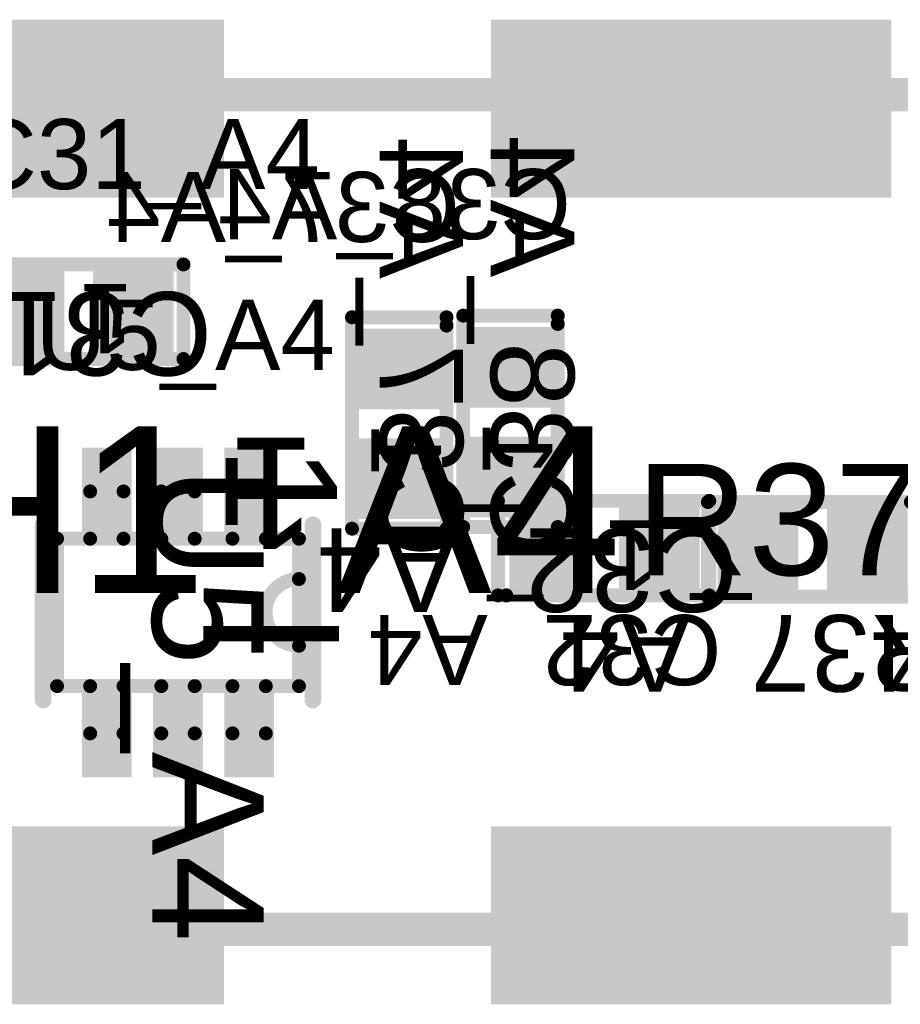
# Model space of a CAD drawing. Header units: inches. Extents: x -0.3 to 12.2, y -3.2 to 4.4.
# Drawn here: x 0.8685 to 1.1852, y 1.848 to 2.202 of the extents above; entities that cross this region are included whole.
import ezdxf

# ---------------------------------------------------------------- set-up
doc = ezdxf.new("R2010")
doc.units = ezdxf.units.IN
doc.header["$MEASUREMENT"] = 0
for name, color, linetype in [('Board Layer Stack Bottom Overlay', 54, 'Continuous'), ('Board Layer Stack Bottom Solder', 6, 'Continuous'), ('Bottom Assembly', 216, 'Continuous'), ('Bottom Layer_L8', 5, 'Continuous'), ('Bottom Paste', 16, 'Continuous'), ('FAB', 56, 'Continuous'), ('Top Assembly', 6, 'Continuous'), ('Top Overlay', 2, 'Continuous'), ('Top Paste', 8, 'Continuous'), ('Top Solder', 216, 'Continuous'), ('TOP_L1', 1, 'Continuous')]:
    doc.layers.add(name, color=color, linetype=linetype)
doc.styles.add('Arial', font='', dxfattribs={"height": 0.2})
doc.styles.get('Arial').set_extended_font_data('Arial')

# ---------------------------------------------------------------- blocks, each defined once
blk = doc.blocks.new('RF_S__21')
at = {"layer": 'Top Paste'}
for points in [[(0.07, 0.175), (0.07, 0.115), (-0.07, 0.115), (-0.07, 0.175)], [(0.31, 0.175), (0.31, 0.115), (0.17, 0.115), (0.17, 0.175)], [(-0.07, -0.175), (-0.07, -0.115), (0.07, -0.115), (0.07, -0.175)], [(0.17, -0.175), (0.17, -0.115), (0.31, -0.115), (0.31, -0.175)]]:
    blk.add_hatch(color=8, dxfattribs=at).paths.add_polyline_path(points)
at = {"layer": 'Top Solder'}
for points in [[(0.072, 0.177), (0.072, 0.113), (-0.072, 0.113), (-0.072, 0.177)], [(0.312, 0.177), (0.312, 0.113), (0.168, 0.113), (0.168, 0.177)], [(-0.072, -0.177), (-0.072, -0.113), (0.072, -0.113), (0.072, -0.177)], [(0.168, -0.177), (0.168, -0.113), (0.312, -0.113), (0.312, -0.177)]]:
    blk.add_hatch(color=216, dxfattribs=at).paths.add_polyline_path(points)
at = {"layer": 'TOP_L1'}
for points in [[(0.07, 0.175), (0.07, 0.115), (-0.07, 0.115), (-0.07, 0.175)], [(0.31, 0.175), (0.31, 0.115), (0.17, 0.115), (0.17, 0.175)], [(-0.07, -0.175), (-0.07, -0.115), (0.07, -0.115), (0.07, -0.175)], [(0.17, -0.175), (0.17, -0.115), (0.31, -0.115), (0.31, -0.175)]]:
    blk.add_hatch(color=1, dxfattribs=at).paths.add_polyline_path(points)
at = {"layer": 'Top Assembly'}
for points in [[(-0.5, 0.15, 0.012, 0.012, 0), (0.5, 0.15, 0.012, 0.012, 0)], [(-0.5, -0.15, 0.012, 0.012, 0), (0.5, -0.15, 0.012, 0.012, 0)]]:
    blk.add_lwpolyline(points, format="xyseb", dxfattribs=at)
at = {"layer": 'Top Assembly', "style": 'Arial'}
blk.add_text('SH1_A4', height=0.06, rotation=360, dxfattribs=at).set_placement((-0.0972, -0.02918))
blk = doc.blocks.new('C0402_B_59')
at = {"layer": 'Board Layer Stack Bottom Solder'}
for points in [[(-0.004, 0.0145), (-0.004, -0.0145), (-0.033, -0.0145), (-0.033, 0.0145)], [(0.0354, 0.0145), (0.0354, -0.0145), (0.0064, -0.0145), (0.0064, 0.0145)]]:
    blk.add_hatch(color=6, dxfattribs=at).paths.add_polyline_path(points)
at = {"layer": 'Bottom Layer_L8'}
for points in [[(-0.006, 0.0125), (-0.006, -0.0125), (-0.031, -0.0125), (-0.031, 0.0125)], [(0.0334, 0.0125), (0.0334, -0.0125), (0.0084, -0.0125), (0.0084, 0.0125)]]:
    blk.add_hatch(color=5, dxfattribs=at).paths.add_polyline_path(points)
at = {"layer": 'Bottom Paste'}
for points in [[(-0.006, 0.0125), (-0.006, -0.0125), (-0.031, -0.0125), (-0.031, 0.0125)], [(0.0334, 0.0125), (0.0334, -0.0125), (0.0084, -0.0125), (0.0084, 0.0125)]]:
    blk.add_hatch(color=16, dxfattribs=at).paths.add_polyline_path(points)
at = {"layer": 'Board Layer Stack Bottom Overlay'}
for points in [[(-0.0365, 0.017, 0.005, 0.005, 0), (-0.0365, -0.017, 0.005, 0.005, 0)], [(-0.0365, 0.017, 0.005, 0.005, 0), (0.0395, 0.017, 0.005, 0.005, 0)], [(0.0395, 0.017, 0.005, 0.005, 0), (0.0395, -0.017, 0.005, 0.005, 0)], [(-0.0365, -0.017, 0.005, 0.005, 0), (0.0365, -0.017, 0.005, 0.005, 0)], [(0.0365, -0.017, 0.005, 0.005, 0), (0.0395, -0.017, 0.005, 0.005, 0)]]:
    blk.add_lwpolyline(points, format="xyseb", dxfattribs=at)
for points in [[(-0.03775, 0.017, 0.0025, 0.0025, 1), (-0.03525, 0.017, 0.0025, 0.0025, 1)], [(-0.03775, 0.017, 0.0025, 0.0025, 1), (-0.03525, 0.017, 0.0025, 0.0025, 1)], [(0.03825, 0.017, 0.0025, 0.0025, 1), (0.04075, 0.017, 0.0025, 0.0025, 1)], [(0.03825, 0.017, 0.0025, 0.0025, 1), (0.04075, 0.017, 0.0025, 0.0025, 1)], [(-0.03775, -0.017, 0.0025, 0.0025, 1), (-0.03525, -0.017, 0.0025, 0.0025, 1)], [(-0.03775, -0.017, 0.0025, 0.0025, 1), (-0.03525, -0.017, 0.0025, 0.0025, 1)], [(0.03525, -0.017, 0.0025, 0.0025, 1), (0.03775, -0.017, 0.0025, 0.0025, 1)], [(0.03525, -0.017, 0.0025, 0.0025, 1), (0.03775, -0.017, 0.0025, 0.0025, 1)], [(0.03825, -0.017, 0.0025, 0.0025, 1), (0.04075, -0.017, 0.0025, 0.0025, 1)], [(0.03825, -0.017, 0.0025, 0.0025, 1), (0.04075, -0.017, 0.0025, 0.0025, 1)]]:
    blk.add_lwpolyline(points, format="xyseb", close=True, dxfattribs=at)
at = {"layer": 'Bottom Assembly'}
for points in [[(-0.0365, 0.017, 0.005, 0.005, 0), (-0.0365, -0.017, 0.005, 0.005, 0)], [(-0.0365, 0.017, 0.005, 0.005, 0), (0.0395, 0.017, 0.005, 0.005, 0)], [(0.0395, 0.017, 0.005, 0.005, 0), (0.0395, -0.017, 0.005, 0.005, 0)], [(-0.0365, -0.017, 0.005, 0.005, 0), (0.0395, -0.017, 0.005, 0.005, 0)]]:
    blk.add_lwpolyline(points, format="xyseb", dxfattribs=at)
for points in [[(-0.03775, 0.017, 0.0025, 0.0025, 1), (-0.03525, 0.017, 0.0025, 0.0025, 1)], [(-0.03775, 0.017, 0.0025, 0.0025, 1), (-0.03525, 0.017, 0.0025, 0.0025, 1)], [(0.03825, 0.017, 0.0025, 0.0025, 1), (0.04075, 0.017, 0.0025, 0.0025, 1)], [(0.03825, 0.017, 0.0025, 0.0025, 1), (0.04075, 0.017, 0.0025, 0.0025, 1)], [(-0.03775, -0.017, 0.0025, 0.0025, 1), (-0.03525, -0.017, 0.0025, 0.0025, 1)], [(-0.03775, -0.017, 0.0025, 0.0025, 1), (-0.03525, -0.017, 0.0025, 0.0025, 1)], [(0.03825, -0.017, 0.0025, 0.0025, 1), (0.04075, -0.017, 0.0025, 0.0025, 1)], [(0.03825, -0.017, 0.0025, 0.0025, 1), (0.04075, -0.017, 0.0025, 0.0025, 1)]]:
    blk.add_lwpolyline(points, format="xyseb", close=True, dxfattribs=at)
at = {"layer": 'Bottom Assembly', "style": 'Arial', "text_generation_flag": 2}
blk.add_text('C38_A4', height=0.03, rotation=180, dxfattribs=at).set_placement((-0.04689, 0.00707))
at = {"layer": 'FAB', "style": 'Arial', "text_generation_flag": 2}
blk.add_text('1', height=0.025, rotation=180, dxfattribs=at).set_placement((-0.0185, 0.01))
blk = doc.blocks.new('C0402_B_63')
at = {"layer": 'Board Layer Stack Bottom Solder'}
for points in [[(-0.004, 0.0145), (-0.004, -0.0145), (-0.033, -0.0145), (-0.033, 0.0145)], [(0.0354, 0.0145), (0.0354, -0.0145), (0.0064, -0.0145), (0.0064, 0.0145)]]:
    blk.add_hatch(color=6, dxfattribs=at).paths.add_polyline_path(points)
at = {"layer": 'Bottom Layer_L8'}
for points in [[(-0.006, 0.0125), (-0.006, -0.0125), (-0.031, -0.0125), (-0.031, 0.0125)], [(0.0334, 0.0125), (0.0334, -0.0125), (0.0084, -0.0125), (0.0084, 0.0125)]]:
    blk.add_hatch(color=5, dxfattribs=at).paths.add_polyline_path(points)
at = {"layer": 'Bottom Paste'}
for points in [[(-0.006, 0.0125), (-0.006, -0.0125), (-0.031, -0.0125), (-0.031, 0.0125)], [(0.0334, 0.0125), (0.0334, -0.0125), (0.0084, -0.0125), (0.0084, 0.0125)]]:
    blk.add_hatch(color=16, dxfattribs=at).paths.add_polyline_path(points)
at = {"layer": 'Board Layer Stack Bottom Overlay'}
for points in [[(-0.0365, 0.017, 0.005, 0.005, 0), (-0.0365, -0.017, 0.005, 0.005, 0)], [(-0.0365, 0.017, 0.005, 0.005, 0), (0.0395, 0.017, 0.005, 0.005, 0)], [(0.0395, 0.017, 0.005, 0.005, 0), (0.0395, -0.017, 0.005, 0.005, 0)], [(-0.0365, -0.017, 0.005, 0.005, 0), (0.0365, -0.017, 0.005, 0.005, 0)], [(0.0365, -0.017, 0.005, 0.005, 0), (0.0395, -0.017, 0.005, 0.005, 0)]]:
    blk.add_lwpolyline(points, format="xyseb", dxfattribs=at)
for points in [[(-0.03775, 0.017, 0.0025, 0.0025, 1), (-0.03525, 0.017, 0.0025, 0.0025, 1)], [(-0.03775, 0.017, 0.0025, 0.0025, 1), (-0.03525, 0.017, 0.0025, 0.0025, 1)], [(0.03825, 0.017, 0.0025, 0.0025, 1), (0.04075, 0.017, 0.0025, 0.0025, 1)], [(0.03825, 0.017, 0.0025, 0.0025, 1), (0.04075, 0.017, 0.0025, 0.0025, 1)], [(-0.03775, -0.017, 0.0025, 0.0025, 1), (-0.03525, -0.017, 0.0025, 0.0025, 1)], [(-0.03775, -0.017, 0.0025, 0.0025, 1), (-0.03525, -0.017, 0.0025, 0.0025, 1)], [(0.03525, -0.017, 0.0025, 0.0025, 1), (0.03775, -0.017, 0.0025, 0.0025, 1)], [(0.03525, -0.017, 0.0025, 0.0025, 1), (0.03775, -0.017, 0.0025, 0.0025, 1)], [(0.03825, -0.017, 0.0025, 0.0025, 1), (0.04075, -0.017, 0.0025, 0.0025, 1)], [(0.03825, -0.017, 0.0025, 0.0025, 1), (0.04075, -0.017, 0.0025, 0.0025, 1)]]:
    blk.add_lwpolyline(points, format="xyseb", close=True, dxfattribs=at)
at = {"layer": 'Bottom Assembly'}
for points in [[(-0.0365, 0.017, 0.005, 0.005, 0), (-0.0365, -0.017, 0.005, 0.005, 0)], [(-0.0365, 0.017, 0.005, 0.005, 0), (0.0395, 0.017, 0.005, 0.005, 0)], [(0.0395, 0.017, 0.005, 0.005, 0), (0.0395, -0.017, 0.005, 0.005, 0)], [(-0.0365, -0.017, 0.005, 0.005, 0), (0.0395, -0.017, 0.005, 0.005, 0)]]:
    blk.add_lwpolyline(points, format="xyseb", dxfattribs=at)
for points in [[(-0.03775, 0.017, 0.0025, 0.0025, 1), (-0.03525, 0.017, 0.0025, 0.0025, 1)], [(-0.03775, 0.017, 0.0025, 0.0025, 1), (-0.03525, 0.017, 0.0025, 0.0025, 1)], [(0.03825, 0.017, 0.0025, 0.0025, 1), (0.04075, 0.017, 0.0025, 0.0025, 1)], [(0.03825, 0.017, 0.0025, 0.0025, 1), (0.04075, 0.017, 0.0025, 0.0025, 1)], [(-0.03775, -0.017, 0.0025, 0.0025, 1), (-0.03525, -0.017, 0.0025, 0.0025, 1)], [(-0.03775, -0.017, 0.0025, 0.0025, 1), (-0.03525, -0.017, 0.0025, 0.0025, 1)], [(0.03825, -0.017, 0.0025, 0.0025, 1), (0.04075, -0.017, 0.0025, 0.0025, 1)], [(0.03825, -0.017, 0.0025, 0.0025, 1), (0.04075, -0.017, 0.0025, 0.0025, 1)]]:
    blk.add_lwpolyline(points, format="xyseb", close=True, dxfattribs=at)
at = {"layer": 'Bottom Assembly', "style": 'Arial', "text_generation_flag": 2}
blk.add_text('C37_A4', height=0.03, rotation=180, dxfattribs=at).set_placement((-0.04689, 0.00707))
at = {"layer": 'FAB', "style": 'Arial', "text_generation_flag": 2}
blk.add_text('1', height=0.025, rotation=180, dxfattribs=at).set_placement((-0.0185, 0.01))
blk = doc.blocks.new('C0402_83')
at = {"layer": 'Top Paste'}
for points in [[(-0.031, -0.0125), (-0.031, 0.0125), (-0.006, 0.0125), (-0.006, -0.0125)], [(0.0084, -0.0125), (0.0084, 0.0125), (0.0334, 0.0125), (0.0334, -0.0125)]]:
    blk.add_hatch(color=8, dxfattribs=at).paths.add_polyline_path(points)
at = {"layer": 'Top Solder'}
for points in [[(-0.033, -0.0145), (-0.033, 0.0145), (-0.004, 0.0145), (-0.004, -0.0145)], [(0.0064, -0.0145), (0.0064, 0.0145), (0.0354, 0.0145), (0.0354, -0.0145)]]:
    blk.add_hatch(color=216, dxfattribs=at).paths.add_polyline_path(points)
at = {"layer": 'TOP_L1'}
for points in [[(-0.031, -0.0125), (-0.031, 0.0125), (-0.006, 0.0125), (-0.006, -0.0125)], [(0.0084, -0.0125), (0.0084, 0.0125), (0.0334, 0.0125), (0.0334, -0.0125)]]:
    blk.add_hatch(color=1, dxfattribs=at).paths.add_polyline_path(points)
at = {"layer": 'Top Assembly'}
for points in [[(-0.0365, 0.017, 0.005, 0.005, 0), (-0.0365, -0.017, 0.005, 0.005, 0)], [(0.0395, 0.017, 0.005, 0.005, 0), (-0.0365, 0.017, 0.005, 0.005, 0)], [(0.0395, 0.017, 0.005, 0.005, 0), (0.0395, -0.017, 0.005, 0.005, 0)], [(0.0395, -0.017, 0.005, 0.005, 0), (-0.0365, -0.017, 0.005, 0.005, 0)]]:
    blk.add_lwpolyline(points, format="xyseb", dxfattribs=at)
for points in [[(-0.03775, 0.017, 0.0025, 0.0025, 1), (-0.03525, 0.017, 0.0025, 0.0025, 1)], [(-0.03775, 0.017, 0.0025, 0.0025, 1), (-0.03525, 0.017, 0.0025, 0.0025, 1)], [(0.03825, 0.017, 0.0025, 0.0025, 1), (0.04075, 0.017, 0.0025, 0.0025, 1)], [(0.03825, 0.017, 0.0025, 0.0025, 1), (0.04075, 0.017, 0.0025, 0.0025, 1)], [(-0.03775, -0.017, 0.0025, 0.0025, 1), (-0.03525, -0.017, 0.0025, 0.0025, 1)], [(-0.03775, -0.017, 0.0025, 0.0025, 1), (-0.03525, -0.017, 0.0025, 0.0025, 1)], [(0.03825, -0.017, 0.0025, 0.0025, 1), (0.04075, -0.017, 0.0025, 0.0025, 1)], [(0.03825, -0.017, 0.0025, 0.0025, 1), (0.04075, -0.017, 0.0025, 0.0025, 1)]]:
    blk.add_lwpolyline(points, format="xyseb", close=True, dxfattribs=at)
at = {"layer": 'Top Overlay'}
for points in [[(0.0365, 0.017, 0.005, 0.005, 0), (-0.0365, 0.017, 0.005, 0.005, 0)], [(-0.0365, 0.017, 0.005, 0.005, 0), (-0.0365, -0.017, 0.005, 0.005, 0)], [(0.0395, 0.017, 0.005, 0.005, 0), (0.0365, 0.017, 0.005, 0.005, 0)], [(0.0395, 0.017, 0.005, 0.005, 0), (0.0395, -0.017, 0.005, 0.005, 0)], [(0.0395, -0.017, 0.005, 0.005, 0), (-0.0365, -0.017, 0.005, 0.005, 0)]]:
    blk.add_lwpolyline(points, format="xyseb", dxfattribs=at)
for points in [[(-0.03775, 0.017, 0.0025, 0.0025, 1), (-0.03525, 0.017, 0.0025, 0.0025, 1)], [(-0.03775, 0.017, 0.0025, 0.0025, 1), (-0.03525, 0.017, 0.0025, 0.0025, 1)], [(0.03525, 0.017, 0.0025, 0.0025, 1), (0.03775, 0.017, 0.0025, 0.0025, 1)], [(0.03525, 0.017, 0.0025, 0.0025, 1), (0.03775, 0.017, 0.0025, 0.0025, 1)], [(0.03825, 0.017, 0.0025, 0.0025, 1), (0.04075, 0.017, 0.0025, 0.0025, 1)], [(0.03825, 0.017, 0.0025, 0.0025, 1), (0.04075, 0.017, 0.0025, 0.0025, 1)], [(-0.03775, -0.017, 0.0025, 0.0025, 1), (-0.03525, -0.017, 0.0025, 0.0025, 1)], [(-0.03775, -0.017, 0.0025, 0.0025, 1), (-0.03525, -0.017, 0.0025, 0.0025, 1)], [(0.03825, -0.017, 0.0025, 0.0025, 1), (0.04075, -0.017, 0.0025, 0.0025, 1)], [(0.03825, -0.017, 0.0025, 0.0025, 1), (0.04075, -0.017, 0.0025, 0.0025, 1)]]:
    blk.add_lwpolyline(points, format="xyseb", close=True, dxfattribs=at)
at = {"layer": 'FAB', "style": 'Arial'}
blk.add_text('1', height=0.025, dxfattribs=at).set_placement((-0.0185, -0.01))
at = {"layer": 'Top Assembly', "style": 'Arial'}
blk.add_text('C32_A4', height=0.03, dxfattribs=at).set_placement((-0.04689, -0.00707))
blk = doc.blocks.new('C0402_87')
at = {"layer": 'Top Paste'}
for points in [[(-0.031, -0.0125), (-0.031, 0.0125), (-0.006, 0.0125), (-0.006, -0.0125)], [(0.0084, -0.0125), (0.0084, 0.0125), (0.0334, 0.0125), (0.0334, -0.0125)]]:
    blk.add_hatch(color=8, dxfattribs=at).paths.add_polyline_path(points)
at = {"layer": 'Top Solder'}
for points in [[(-0.033, -0.0145), (-0.033, 0.0145), (-0.004, 0.0145), (-0.004, -0.0145)], [(0.0064, -0.0145), (0.0064, 0.0145), (0.0354, 0.0145), (0.0354, -0.0145)]]:
    blk.add_hatch(color=216, dxfattribs=at).paths.add_polyline_path(points)
at = {"layer": 'TOP_L1'}
for points in [[(-0.031, -0.0125), (-0.031, 0.0125), (-0.006, 0.0125), (-0.006, -0.0125)], [(0.0084, -0.0125), (0.0084, 0.0125), (0.0334, 0.0125), (0.0334, -0.0125)]]:
    blk.add_hatch(color=1, dxfattribs=at).paths.add_polyline_path(points)
at = {"layer": 'Top Assembly'}
for points in [[(-0.0365, 0.017, 0.005, 0.005, 0), (-0.0365, -0.017, 0.005, 0.005, 0)], [(0.0395, 0.017, 0.005, 0.005, 0), (-0.0365, 0.017, 0.005, 0.005, 0)], [(0.0395, 0.017, 0.005, 0.005, 0), (0.0395, -0.017, 0.005, 0.005, 0)], [(0.0395, -0.017, 0.005, 0.005, 0), (-0.0365, -0.017, 0.005, 0.005, 0)]]:
    blk.add_lwpolyline(points, format="xyseb", dxfattribs=at)
for points in [[(-0.03775, 0.017, 0.0025, 0.0025, 1), (-0.03525, 0.017, 0.0025, 0.0025, 1)], [(-0.03775, 0.017, 0.0025, 0.0025, 1), (-0.03525, 0.017, 0.0025, 0.0025, 1)], [(0.03825, 0.017, 0.0025, 0.0025, 1), (0.04075, 0.017, 0.0025, 0.0025, 1)], [(0.03825, 0.017, 0.0025, 0.0025, 1), (0.04075, 0.017, 0.0025, 0.0025, 1)], [(-0.03775, -0.017, 0.0025, 0.0025, 1), (-0.03525, -0.017, 0.0025, 0.0025, 1)], [(-0.03775, -0.017, 0.0025, 0.0025, 1), (-0.03525, -0.017, 0.0025, 0.0025, 1)], [(0.03825, -0.017, 0.0025, 0.0025, 1), (0.04075, -0.017, 0.0025, 0.0025, 1)], [(0.03825, -0.017, 0.0025, 0.0025, 1), (0.04075, -0.017, 0.0025, 0.0025, 1)]]:
    blk.add_lwpolyline(points, format="xyseb", close=True, dxfattribs=at)
at = {"layer": 'Top Overlay'}
for points in [[(0.0365, 0.017, 0.005, 0.005, 0), (-0.0365, 0.017, 0.005, 0.005, 0)], [(-0.0365, 0.017, 0.005, 0.005, 0), (-0.0365, -0.017, 0.005, 0.005, 0)], [(0.0395, 0.017, 0.005, 0.005, 0), (0.0365, 0.017, 0.005, 0.005, 0)], [(0.0395, 0.017, 0.005, 0.005, 0), (0.0395, -0.017, 0.005, 0.005, 0)], [(0.0395, -0.017, 0.005, 0.005, 0), (-0.0365, -0.017, 0.005, 0.005, 0)]]:
    blk.add_lwpolyline(points, format="xyseb", dxfattribs=at)
for points in [[(-0.03775, 0.017, 0.0025, 0.0025, 1), (-0.03525, 0.017, 0.0025, 0.0025, 1)], [(-0.03775, 0.017, 0.0025, 0.0025, 1), (-0.03525, 0.017, 0.0025, 0.0025, 1)], [(0.03525, 0.017, 0.0025, 0.0025, 1), (0.03775, 0.017, 0.0025, 0.0025, 1)], [(0.03525, 0.017, 0.0025, 0.0025, 1), (0.03775, 0.017, 0.0025, 0.0025, 1)], [(0.03825, 0.017, 0.0025, 0.0025, 1), (0.04075, 0.017, 0.0025, 0.0025, 1)], [(0.03825, 0.017, 0.0025, 0.0025, 1), (0.04075, 0.017, 0.0025, 0.0025, 1)], [(-0.03775, -0.017, 0.0025, 0.0025, 1), (-0.03525, -0.017, 0.0025, 0.0025, 1)], [(-0.03775, -0.017, 0.0025, 0.0025, 1), (-0.03525, -0.017, 0.0025, 0.0025, 1)], [(0.03825, -0.017, 0.0025, 0.0025, 1), (0.04075, -0.017, 0.0025, 0.0025, 1)], [(0.03825, -0.017, 0.0025, 0.0025, 1), (0.04075, -0.017, 0.0025, 0.0025, 1)]]:
    blk.add_lwpolyline(points, format="xyseb", close=True, dxfattribs=at)
at = {"layer": 'FAB', "style": 'Arial'}
blk.add_text('1', height=0.025, dxfattribs=at).set_placement((-0.0185, -0.01))
at = {"layer": 'Top Assembly', "style": 'Arial'}
blk.add_text('C31_A4', height=0.03, dxfattribs=at).set_placement((-0.04689, -0.00707))
blk = doc.blocks.new('SOT_2815_115_NXP_95')
at = {"layer": 'Top Paste'}
for points in [[(-0.05728, 0.03257), (-0.0265, 0.03257), (-0.0265, 0.01861), (-0.05728, 0.01861)], [(0.0265, 0.03257), (0.05728, 0.03257), (0.05728, 0.01861), (0.0265, 0.01861)], [(-0.05728, 0.00698), (-0.0265, 0.00698), (-0.0265, -0.00698), (-0.05728, -0.00698)], [(0.0265, 0.00698), (0.05728, 0.00698), (0.05728, -0.00698), (0.0265, -0.00698)], [(-0.05728, -0.01861), (-0.0265, -0.01861), (-0.0265, -0.03257), (-0.05728, -0.03257)], [(0.0265, -0.01861), (0.05728, -0.01861), (0.05728, -0.03257), (0.0265, -0.03257)]]:
    blk.add_hatch(color=8, dxfattribs=at).paths.add_polyline_path(points)
at = {"layer": 'Top Solder'}
for points in [[(-0.05928, 0.03457), (-0.0245, 0.03457), (-0.0245, 0.01661), (-0.05928, 0.01661)], [(0.0245, 0.03457), (0.05928, 0.03457), (0.05928, 0.01661), (0.0245, 0.01661)], [(-0.05928, 0.00898), (-0.0245, 0.00898), (-0.0245, -0.00898), (-0.05928, -0.00898)], [(0.0245, 0.00898), (0.05928, 0.00898), (0.05928, -0.00898), (0.0245, -0.00898)], [(-0.05928, -0.01661), (-0.0245, -0.01661), (-0.0245, -0.03457), (-0.05928, -0.03457)], [(0.0245, -0.01661), (0.05928, -0.01661), (0.05928, -0.03457), (0.0245, -0.03457)]]:
    blk.add_hatch(color=216, dxfattribs=at).paths.add_polyline_path(points)
at = {"layer": 'TOP_L1'}
for points in [[(-0.05728, 0.03257), (-0.0265, 0.03257), (-0.0265, 0.01861), (-0.05728, 0.01861)], [(0.0265, 0.03257), (0.05728, 0.03257), (0.05728, 0.01861), (0.0265, 0.01861)], [(-0.05728, 0.00698), (-0.0265, 0.00698), (-0.0265, -0.00698), (-0.05728, -0.00698)], [(0.0265, 0.00698), (0.05728, 0.00698), (0.05728, -0.00698), (0.0265, -0.00698)], [(-0.05728, -0.01861), (-0.0265, -0.01861), (-0.0265, -0.03257), (-0.05728, -0.03257)], [(0.0265, -0.01861), (0.05728, -0.01861), (0.05728, -0.03257), (0.0265, -0.03257)]]:
    blk.add_hatch(color=1, dxfattribs=at).paths.add_polyline_path(points)
at = {"layer": 'Top Assembly'}
for points in [[(-0.0265, -0.0435, 0.005, 0.005, 0), (-0.0265, 0.0435, 0.005, 0.005, 0)], [(0.0265, 0.0435, 0.005, 0.005, 0), (-0.0265, 0.0435, 0.005, 0.005, 0)], [(0.012, 0.0435, 0.005, 0.005, -1), (-0.012, 0.0435, 0.005, 0.005, 0)], [(0.0265, -0.0435, 0.005, 0.005, 0), (0.0265, 0.0435, 0.005, 0.005, 0)], [(-0.0435, 0.01959, 0.005, 0.005, 0), (-0.0435, 0.03159, 0.005, 0.005, 0)], [(-0.0265, 0.03159, 0.005, 0.005, 0), (-0.0435, 0.03159, 0.005, 0.005, 0)], [(-0.0265, 0.01959, 0.005, 0.005, 0), (-0.0265, 0.03159, 0.005, 0.005, 0)], [(0.0435, 0.03159, 0.005, 0.005, 0), (0.0265, 0.03159, 0.005, 0.005, 0)], [(0.0265, 0.01959, 0.005, 0.005, 0), (0.0265, 0.03159, 0.005, 0.005, 0)], [(0.0435, 0.01959, 0.005, 0.005, 0), (0.0435, 0.03159, 0.005, 0.005, 0)], [(-0.0265, 0.01959, 0.005, 0.005, 0), (-0.0435, 0.01959, 0.005, 0.005, 0)], [(0.0435, 0.01959, 0.005, 0.005, 0), (0.0265, 0.01959, 0.005, 0.005, 0)], [(-0.0435, -0.006, 0.005, 0.005, 0), (-0.0435, 0.006, 0.005, 0.005, 0)], [(-0.0265, 0.006, 0.005, 0.005, 0), (-0.0435, 0.006, 0.005, 0.005, 0)], [(-0.0265, -0.006, 0.005, 0.005, 0), (-0.0265, 0.006, 0.005, 0.005, 0)], [(0.0435, 0.006, 0.005, 0.005, 0), (0.0265, 0.006, 0.005, 0.005, 0)], [(0.0265, -0.006, 0.005, 0.005, 0), (0.0265, 0.006, 0.005, 0.005, 0)], [(0.0435, -0.006, 0.005, 0.005, 0), (0.0435, 0.006, 0.005, 0.005, 0)], [(-0.0265, -0.006, 0.005, 0.005, 0), (-0.0435, -0.006, 0.005, 0.005, 0)], [(0.0435, -0.006, 0.005, 0.005, 0), (0.0265, -0.006, 0.005, 0.005, 0)], [(-0.0435, -0.03159, 0.005, 0.005, 0), (-0.0435, -0.01959, 0.005, 0.005, 0)], [(-0.0265, -0.01959, 0.005, 0.005, 0), (-0.0435, -0.01959, 0.005, 0.005, 0)], [(-0.0265, -0.03159, 0.005, 0.005, 0), (-0.0265, -0.01959, 0.005, 0.005, 0)], [(0.0435, -0.01959, 0.005, 0.005, 0), (0.0265, -0.01959, 0.005, 0.005, 0)], [(0.0265, -0.03159, 0.005, 0.005, 0), (0.0265, -0.01959, 0.005, 0.005, 0)], [(0.0435, -0.03159, 0.005, 0.005, 0), (0.0435, -0.01959, 0.005, 0.005, 0)], [(-0.0265, -0.03159, 0.005, 0.005, 0), (-0.0435, -0.03159, 0.005, 0.005, 0)], [(0.0435, -0.03159, 0.005, 0.005, 0), (0.0265, -0.03159, 0.005, 0.005, 0)], [(0.0265, -0.0435, 0.005, 0.005, 0), (-0.0265, -0.0435, 0.005, 0.005, 0)]]:
    blk.add_lwpolyline(points, format="xyseb", dxfattribs=at)
for points in [[(-0.02775, 0.0435, 0.0025, 0.0025, 1), (-0.02525, 0.0435, 0.0025, 0.0025, 1)], [(-0.02775, 0.0435, 0.0025, 0.0025, 1), (-0.02525, 0.0435, 0.0025, 0.0025, 1)], [(-0.01325, 0.0435, 0.0025, 0.0025, 1), (-0.01075, 0.0435, 0.0025, 0.0025, 1)], [(0.01075, 0.0435, 0.0025, 0.0025, 1), (0.01325, 0.0435, 0.0025, 0.0025, 1)], [(0.02525, 0.0435, 0.0025, 0.0025, 1), (0.02775, 0.0435, 0.0025, 0.0025, 1)], [(0.02525, 0.0435, 0.0025, 0.0025, 1), (0.02775, 0.0435, 0.0025, 0.0025, 1)], [(-0.04475, 0.03159, 0.0025, 0.0025, 1), (-0.04225, 0.03159, 0.0025, 0.0025, 1)], [(-0.04475, 0.03159, 0.0025, 0.0025, 1), (-0.04225, 0.03159, 0.0025, 0.0025, 1)], [(-0.02775, 0.03159, 0.0025, 0.0025, 1), (-0.02525, 0.03159, 0.0025, 0.0025, 1)], [(-0.02775, 0.03159, 0.0025, 0.0025, 1), (-0.02525, 0.03159, 0.0025, 0.0025, 1)], [(0.02525, 0.03159, 0.0025, 0.0025, 1), (0.02775, 0.03159, 0.0025, 0.0025, 1)], [(0.02525, 0.03159, 0.0025, 0.0025, 1), (0.02775, 0.03159, 0.0025, 0.0025, 1)], [(0.04225, 0.03159, 0.0025, 0.0025, 1), (0.04475, 0.03159, 0.0025, 0.0025, 1)], [(0.04225, 0.03159, 0.0025, 0.0025, 1), (0.04475, 0.03159, 0.0025, 0.0025, 1)], [(-0.04475, 0.01959, 0.0025, 0.0025, 1), (-0.04225, 0.01959, 0.0025, 0.0025, 1)], [(-0.04475, 0.01959, 0.0025, 0.0025, 1), (-0.04225, 0.01959, 0.0025, 0.0025, 1)], [(-0.02775, 0.01959, 0.0025, 0.0025, 1), (-0.02525, 0.01959, 0.0025, 0.0025, 1)], [(-0.02775, 0.01959, 0.0025, 0.0025, 1), (-0.02525, 0.01959, 0.0025, 0.0025, 1)], [(0.02525, 0.01959, 0.0025, 0.0025, 1), (0.02775, 0.01959, 0.0025, 0.0025, 1)], [(0.02525, 0.01959, 0.0025, 0.0025, 1), (0.02775, 0.01959, 0.0025, 0.0025, 1)], [(0.04225, 0.01959, 0.0025, 0.0025, 1), (0.04475, 0.01959, 0.0025, 0.0025, 1)], [(0.04225, 0.01959, 0.0025, 0.0025, 1), (0.04475, 0.01959, 0.0025, 0.0025, 1)], [(-0.04475, 0.006, 0.0025, 0.0025, 1), (-0.04225, 0.006, 0.0025, 0.0025, 1)], [(-0.04475, 0.006, 0.0025, 0.0025, 1), (-0.04225, 0.006, 0.0025, 0.0025, 1)], [(-0.02775, 0.006, 0.0025, 0.0025, 1), (-0.02525, 0.006, 0.0025, 0.0025, 1)], [(-0.02775, 0.006, 0.0025, 0.0025, 1), (-0.02525, 0.006, 0.0025, 0.0025, 1)], [(0.02525, 0.006, 0.0025, 0.0025, 1), (0.02775, 0.006, 0.0025, 0.0025, 1)], [(0.02525, 0.006, 0.0025, 0.0025, 1), (0.02775, 0.006, 0.0025, 0.0025, 1)], [(0.04225, 0.006, 0.0025, 0.0025, 1), (0.04475, 0.006, 0.0025, 0.0025, 1)], [(0.04225, 0.006, 0.0025, 0.0025, 1), (0.04475, 0.006, 0.0025, 0.0025, 1)], [(-0.04475, -0.006, 0.0025, 0.0025, 1), (-0.04225, -0.006, 0.0025, 0.0025, 1)], [(-0.04475, -0.006, 0.0025, 0.0025, 1), (-0.04225, -0.006, 0.0025, 0.0025, 1)], [(-0.02775, -0.006, 0.0025, 0.0025, 1), (-0.02525, -0.006, 0.0025, 0.0025, 1)], [(-0.02775, -0.006, 0.0025, 0.0025, 1), (-0.02525, -0.006, 0.0025, 0.0025, 1)], [(0.02525, -0.006, 0.0025, 0.0025, 1), (0.02775, -0.006, 0.0025, 0.0025, 1)], [(0.02525, -0.006, 0.0025, 0.0025, 1), (0.02775, -0.006, 0.0025, 0.0025, 1)], [(0.04225, -0.006, 0.0025, 0.0025, 1), (0.04475, -0.006, 0.0025, 0.0025, 1)], [(0.04225, -0.006, 0.0025, 0.0025, 1), (0.04475, -0.006, 0.0025, 0.0025, 1)], [(-0.04475, -0.01959, 0.0025, 0.0025, 1), (-0.04225, -0.01959, 0.0025, 0.0025, 1)], [(-0.04475, -0.01959, 0.0025, 0.0025, 1), (-0.04225, -0.01959, 0.0025, 0.0025, 1)], [(-0.02775, -0.01959, 0.0025, 0.0025, 1), (-0.02525, -0.01959, 0.0025, 0.0025, 1)], [(-0.02775, -0.01959, 0.0025, 0.0025, 1), (-0.02525, -0.01959, 0.0025, 0.0025, 1)], [(0.02525, -0.01959, 0.0025, 0.0025, 1), (0.02775, -0.01959, 0.0025, 0.0025, 1)], [(0.02525, -0.01959, 0.0025, 0.0025, 1), (0.02775, -0.01959, 0.0025, 0.0025, 1)], [(0.04225, -0.01959, 0.0025, 0.0025, 1), (0.04475, -0.01959, 0.0025, 0.0025, 1)], [(0.04225, -0.01959, 0.0025, 0.0025, 1), (0.04475, -0.01959, 0.0025, 0.0025, 1)], [(-0.04475, -0.03159, 0.0025, 0.0025, 1), (-0.04225, -0.03159, 0.0025, 0.0025, 1)], [(-0.04475, -0.03159, 0.0025, 0.0025, 1), (-0.04225, -0.03159, 0.0025, 0.0025, 1)], [(-0.02775, -0.03159, 0.0025, 0.0025, 1), (-0.02525, -0.03159, 0.0025, 0.0025, 1)], [(-0.02775, -0.03159, 0.0025, 0.0025, 1), (-0.02525, -0.03159, 0.0025, 0.0025, 1)], [(0.02525, -0.03159, 0.0025, 0.0025, 1), (0.02775, -0.03159, 0.0025, 0.0025, 1)], [(0.02525, -0.03159, 0.0025, 0.0025, 1), (0.02775, -0.03159, 0.0025, 0.0025, 1)], [(0.04225, -0.03159, 0.0025, 0.0025, 1), (0.04475, -0.03159, 0.0025, 0.0025, 1)], [(0.04225, -0.03159, 0.0025, 0.0025, 1), (0.04475, -0.03159, 0.0025, 0.0025, 1)], [(-0.02775, -0.0435, 0.0025, 0.0025, 1), (-0.02525, -0.0435, 0.0025, 0.0025, 1)], [(-0.02775, -0.0435, 0.0025, 0.0025, 1), (-0.02525, -0.0435, 0.0025, 0.0025, 1)], [(0.02525, -0.0435, 0.0025, 0.0025, 1), (0.02775, -0.0435, 0.0025, 0.0025, 1)], [(0.02525, -0.0435, 0.0025, 0.0025, 1), (0.02775, -0.0435, 0.0025, 0.0025, 1)]]:
    blk.add_lwpolyline(points, format="xyseb", close=True, dxfattribs=at)
at = {"layer": 'Top Overlay'}
for points in [[(0.0315, 0.0485, 0.006, 0.006, 0), (-0.0315, 0.0485, 0.006, 0.006, 0)], [(0.0315, -0.0485, 0.006, 0.006, 0), (-0.0315, -0.0485, 0.006, 0.006, 0)]]:
    blk.add_lwpolyline(points, format="xyseb", dxfattribs=at)
for points in [[(-0.033, 0.0485, 0.003, 0.003, 1), (-0.03, 0.0485, 0.003, 0.003, 1)], [(0.03, 0.0485, 0.003, 0.003, 1), (0.033, 0.0485, 0.003, 0.003, 1)], [(-0.033, -0.0485, 0.003, 0.003, 1), (-0.03, -0.0485, 0.003, 0.003, 1)], [(0.03, -0.0485, 0.003, 0.003, 1), (0.033, -0.0485, 0.003, 0.003, 1)]]:
    blk.add_lwpolyline(points, format="xyseb", close=True, dxfattribs=at)
at = {"layer": 'Top Assembly', "style": 'Arial'}
for s, p in [('1', (-0.05972, 0.01715)), ('U5_A4', (-0.0524, -0.00925))]:
    blk.add_text(s, height=0.04, dxfattribs=at).set_placement(p)
at = {"layer": 'Top Overlay', "style": 'Arial'}
blk.add_text('1', height=0.04, rotation=-90, dxfattribs=at).set_placement((-0.06285, 0.04972))
blk = doc.blocks.new('_0402_115')
at = {"layer": 'Top Paste'}
for points in [[(-0.006, 0.0125), (-0.006, -0.0125), (-0.031, -0.0125), (-0.031, 0.0125)], [(0.0334, 0.0125), (0.0334, -0.0125), (0.0084, -0.0125), (0.0084, 0.0125)]]:
    blk.add_hatch(color=8, dxfattribs=at).paths.add_polyline_path(points)
at = {"layer": 'Top Solder'}
for points in [[(-0.004, 0.0145), (-0.004, -0.0145), (-0.033, -0.0145), (-0.033, 0.0145)], [(0.0354, 0.0145), (0.0354, -0.0145), (0.0064, -0.0145), (0.0064, 0.0145)]]:
    blk.add_hatch(color=216, dxfattribs=at).paths.add_polyline_path(points)
at = {"layer": 'TOP_L1'}
for points in [[(-0.006, 0.0125), (-0.006, -0.0125), (-0.031, -0.0125), (-0.031, 0.0125)], [(0.0334, 0.0125), (0.0334, -0.0125), (0.0084, -0.0125), (0.0084, 0.0125)]]:
    blk.add_hatch(color=1, dxfattribs=at).paths.add_polyline_path(points)
at = {"layer": 'Top Assembly'}
for points in [[(-0.0365, 0.017, 0.005, 0.005, 0), (0.0395, 0.017, 0.005, 0.005, 0)], [(-0.0365, -0.017, 0.005, 0.005, 0), (-0.0365, 0.017, 0.005, 0.005, 0)], [(0.0395, -0.017, 0.005, 0.005, 0), (0.0395, 0.017, 0.005, 0.005, 0)], [(-0.0365, -0.017, 0.005, 0.005, 0), (0.0395, -0.017, 0.005, 0.005, 0)]]:
    blk.add_lwpolyline(points, format="xyseb", dxfattribs=at)
for points in [[(-0.03775, 0.017, 0.0025, 0.0025, 1), (-0.03525, 0.017, 0.0025, 0.0025, 1)], [(-0.03775, 0.017, 0.0025, 0.0025, 1), (-0.03525, 0.017, 0.0025, 0.0025, 1)], [(0.03825, 0.017, 0.0025, 0.0025, 1), (0.04075, 0.017, 0.0025, 0.0025, 1)], [(0.03825, 0.017, 0.0025, 0.0025, 1), (0.04075, 0.017, 0.0025, 0.0025, 1)], [(-0.03775, -0.017, 0.0025, 0.0025, 1), (-0.03525, -0.017, 0.0025, 0.0025, 1)], [(-0.03775, -0.017, 0.0025, 0.0025, 1), (-0.03525, -0.017, 0.0025, 0.0025, 1)], [(0.03825, -0.017, 0.0025, 0.0025, 1), (0.04075, -0.017, 0.0025, 0.0025, 1)], [(0.03825, -0.017, 0.0025, 0.0025, 1), (0.04075, -0.017, 0.0025, 0.0025, 1)]]:
    blk.add_lwpolyline(points, format="xyseb", close=True, dxfattribs=at)
at = {"layer": 'Top Overlay'}
for points in [[(-0.0365, 0.017, 0.005, 0.005, 0), (0.0365, 0.017, 0.005, 0.005, 0)], [(-0.0365, -0.017, 0.005, 0.005, 0), (-0.0365, 0.017, 0.005, 0.005, 0)], [(0.0365, 0.017, 0.005, 0.005, 0), (0.0395, 0.017, 0.005, 0.005, 0)], [(0.0395, -0.017, 0.005, 0.005, 0), (0.0395, 0.017, 0.005, 0.005, 0)], [(-0.0365, -0.017, 0.005, 0.005, 0), (0.0395, -0.017, 0.005, 0.005, 0)]]:
    blk.add_lwpolyline(points, format="xyseb", dxfattribs=at)
for points in [[(-0.03775, 0.017, 0.0025, 0.0025, 1), (-0.03525, 0.017, 0.0025, 0.0025, 1)], [(-0.03775, 0.017, 0.0025, 0.0025, 1), (-0.03525, 0.017, 0.0025, 0.0025, 1)], [(0.03525, 0.017, 0.0025, 0.0025, 1), (0.03775, 0.017, 0.0025, 0.0025, 1)], [(0.03525, 0.017, 0.0025, 0.0025, 1), (0.03775, 0.017, 0.0025, 0.0025, 1)], [(0.03825, 0.017, 0.0025, 0.0025, 1), (0.04075, 0.017, 0.0025, 0.0025, 1)], [(0.03825, 0.017, 0.0025, 0.0025, 1), (0.04075, 0.017, 0.0025, 0.0025, 1)], [(-0.03775, -0.017, 0.0025, 0.0025, 1), (-0.03525, -0.017, 0.0025, 0.0025, 1)], [(-0.03775, -0.017, 0.0025, 0.0025, 1), (-0.03525, -0.017, 0.0025, 0.0025, 1)], [(0.03825, -0.017, 0.0025, 0.0025, 1), (0.04075, -0.017, 0.0025, 0.0025, 1)], [(0.03825, -0.017, 0.0025, 0.0025, 1), (0.04075, -0.017, 0.0025, 0.0025, 1)]]:
    blk.add_lwpolyline(points, format="xyseb", close=True, dxfattribs=at)
at = {"layer": 'Top Assembly', "style": 'Arial'}
blk.add_text('R37_A4', height=0.04, rotation=360, dxfattribs=at).set_placement((-0.06234, -0.0093))

msp = doc.modelspace()

# ---------------------------------------------------------------- block references
for name, p in [('RF_S__21', (0.87, 2.025)), ('_0402_115', (1.15249, 2.01158))]:
    msp.add_blockref(name, p)
for name, p, rotation in [('C0402_B_59', (1.045, 2.05611), 90), ('C0402_B_63', (1.005, 2.05551), 90), ('C0402_87', (0.8909, 2.09701), 180), ('SOT_2815_115_NXP_95', (0.92543, 1.9889), 270), ('C0402_83', (1.08, 2.01201), 180)]:
    msp.add_blockref(name, p, dxfattribs=dict(rotation=rotation))

# ---------------------------------------------------------------- texts
at = {"layer": 'Board Layer Stack Bottom Overlay', "style": 'Arial', "text_generation_flag": 2}
for s, p in [('C37_A4', (1.02683, 2.12209)), ('C38_A4', (1.06683, 2.12309))]:
    msp.add_text(s, height=0.025197, dxfattribs=at).set_placement(p)
at = {"layer": 'Top Overlay', "style": 'Arial'}
for s, p in [('C31_A4', (0.84926, 2.14109)), ('U5_A4', (0.87422, 2.07609))]:
    msp.add_text(s, height=0.025197, dxfattribs=at).set_placement(p)
for s, height, p in [('C32_A4', 0.025197, (1.12095, 1.98795)), ('R37_A4', 0.027559, (1.20196, 1.98796)), ('R36_A4', 0.027559, (1.31359, 1.98798))]:
    msp.add_text(s, height=height, rotation=180, dxfattribs=at).set_placement(p)

doc.saveas('drawing.dxf')
